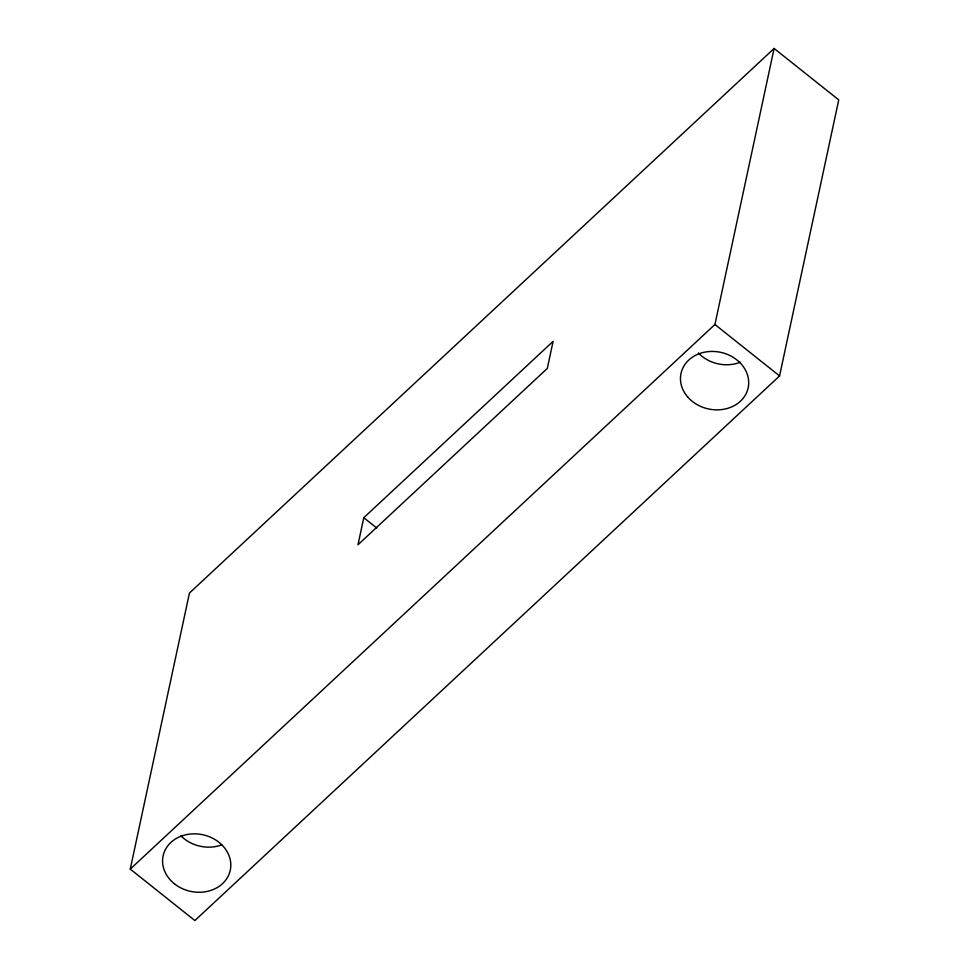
<?xml version="1.0" encoding="UTF-8"?>
<svg xmlns="http://www.w3.org/2000/svg" width="969" height="969" viewBox="0 0 969 969"><rect width="100%" height="100%" fill="white"/><g stroke="black" fill="none" stroke-linecap="round" stroke-linejoin="round"><path stroke-width="1.45" d="M130.258 869.108L189.44 593.064L774.11 48.45L838.742 99.892L779.56 375.936L194.89 920.55L130.258 869.108L714.928 324.494L774.11 48.45M363.787 517.712L357.985 544.772L547.315 368.414L553.117 341.342L363.787 517.712L376.711 527.996M714.928 324.494L779.56 375.936M740.34 362.212A34.339 28.961 12.1 0 1 698.358 352.982M221.731 844.895A34.339 28.961 12.1 0 1 180.912 835.823M687.748 397.048A34.339 28.961 12.1 0 0 746.251 393.39A34.339 28.961 12.1 0 0 709.732 351.505A34.339 28.961 12.1 0 0 687.748 397.048M174.42 883.801A34.339 28.961 12.1 0 0 230.222 870.489A34.339 28.961 12.1 0 0 185.442 834.854A34.339 28.961 12.1 0 0 174.42 883.801"/></g></svg>
